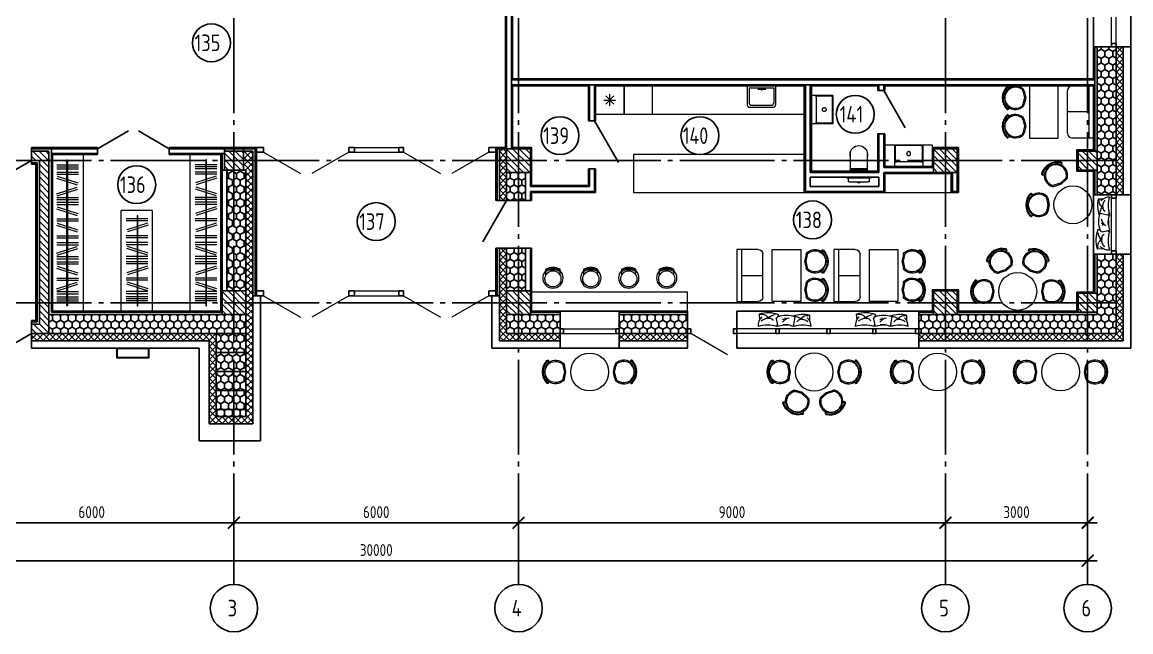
# Model space of a CAD drawing. Header units: millimetres. Extents: x -4830 to 71830, y -6940 to 28603.
# Drawn here: x 7535 to 30910, y -6940 to 5919 of the extents above; entities that cross this region are included whole.
import ezdxf

# ---------------------------------------------------------------- set-up
doc = ezdxf.new("R2010")
doc.units = ezdxf.units.MM
doc.linetypes.add('ГОСТ 2.303 5', pattern=[24, 20, -1.5, 1, -1.5])
doc.layers.add('Оборудование', color=5, linetype='Continuous', lineweight=18)
doc.layers.add('оси', color=7, linetype='Continuous')
doc.layers.add('текст', color=7, linetype='Continuous')
doc.styles.add('ГОСТ 2.304', font='CS_Gost2304.shx')
doc.dimstyles.new('СПДС', dxfattribs={"dimscale": 100, "dimtxt": 2.5, "dimasz": 2.5, "dimexe": 2, "dimexo": 0.625, "dimgap": 1, "dimtad": 1, "dimdec": 0, "dimtxsty": 'ГОСТ 2.304', "dimblk": 'OBLIQUE', "dimblk1": 'OBLIQUE', "dimblk2": 'OBLIQUE', "dimcen": 2.5, "dimdle": 2, "dimadec": 0, "dimazin": 2, "dimtfac": 0.75, "dimtdec": 4, "dimtmove": 1, "dimatfit": 3, "dimfxl": 1, "dimtfill": 1, "dimtolj": 1, "dimarcsym": 1})
pattern_1 = [(135, (-72169.68, -10084.31), (-67.35192, -67.35192), [])]
pattern_2 = [(135, (-72169.68, -10084.31), (-67.35192, -67.35192), []), (225, (-72169.68, -10084.31), (67.35192, -67.35192), [])]
pattern_3 = [(90, (-72169.684, -10084.31), (-82.48892, 142.875), [95.25, -190.5]), (210, (-72169.684, -10084.31), (-82.48892, -142.875), [95.25, -190.5]), (150, (-72169.684, -10084.31), (-164.97784, 3e-07), [-190.5, 95.25])]

# ---------------------------------------------------------------- blocks, each defined once
blk = doc.blocks.new('_ArchTick')
at = {"color": 0, "linetype": 'ByBlock', "const_width": 0.15}
blk.add_lwpolyline([(-0.5, -0.5), (0.5, 0.5)], dxfattribs=at)
blk = doc.blocks.new('*D48')
at = {"layer": 'оси', "color": 0, "lineweight": -2, "ltscale": 100, "transparency": 16777216}
for p, q in [((0, -5377.5), (0, -5240)), ((30000, -5377.5), (30000, -5240)), ((-200, -5440), (30200, -5440))]:
    blk.add_line(p, q, dxfattribs=at)
at = {"layer": 'оси', "color": 0, "lineweight": -2, "ltscale": 100, "transparency": 16777216, "xscale": 250, "yscale": 250, "zscale": 250, "rotation": 180}
blk.add_blockref('_ArchTick', (0, -5440), dxfattribs=at)
at = {"layer": 'оси', "color": 0, "lineweight": -2, "ltscale": 100, "transparency": 16777216, "xscale": 250, "yscale": 250, "zscale": 250}
blk.add_blockref('_ArchTick', (30000, -5440), dxfattribs=at)
at = {"layer": 'оси', "color": 0, "ltscale": 100, "transparency": 16777216, "insert": (15000, -5215), "char_height": 250, "attachment_point": 5, "style": 'ГОСТ 2.304', "bg_fill": 3, "box_fill_scale": 1.1, "bg_fill_color": 256, "bg_fill_true_color": 13158600, "bg_fill_transparency": 0}
blk.add_mtext('\\A1;30000', dxfattribs=at)
blk = doc.blocks.new('*D38')
at = {"layer": 'оси', "color": 0, "lineweight": -2, "ltscale": 100, "transparency": 16777216}
for p, q in [((6000, -4577.5), (6000, -4440)), ((12000, -4577.5), (12000, -4440)), ((5800, -4640), (12200, -4640))]:
    blk.add_line(p, q, dxfattribs=at)
at = {"layer": 'оси', "color": 0, "lineweight": -2, "ltscale": 100, "transparency": 16777216, "xscale": 250, "yscale": 250, "zscale": 250, "rotation": 180}
blk.add_blockref('_ArchTick', (6000, -4640), dxfattribs=at)
at = {"layer": 'оси', "color": 0, "lineweight": -2, "ltscale": 100, "transparency": 16777216, "xscale": 250, "yscale": 250, "zscale": 250}
blk.add_blockref('_ArchTick', (12000, -4640), dxfattribs=at)
at = {"layer": 'оси', "color": 0, "ltscale": 100, "transparency": 16777216, "insert": (9000, -4415), "char_height": 250, "attachment_point": 5, "style": 'ГОСТ 2.304', "bg_fill": 3, "box_fill_scale": 1.1, "bg_fill_color": 256, "bg_fill_true_color": 13158600, "bg_fill_transparency": 0}
blk.add_mtext('\\A1;6000', dxfattribs=at)
blk = doc.blocks.new('*D39')
at = {"layer": 'оси', "color": 0, "lineweight": -2, "ltscale": 100, "transparency": 16777216}
for p, q in [((12000, -4577.5), (12000, -4440)), ((18000, -4577.5), (18000, -4440)), ((11800, -4640), (18200, -4640))]:
    blk.add_line(p, q, dxfattribs=at)
at = {"layer": 'оси', "color": 0, "lineweight": -2, "ltscale": 100, "transparency": 16777216, "xscale": 250, "yscale": 250, "zscale": 250, "rotation": 180}
blk.add_blockref('_ArchTick', (12000, -4640), dxfattribs=at)
at = {"layer": 'оси', "color": 0, "lineweight": -2, "ltscale": 100, "transparency": 16777216, "xscale": 250, "yscale": 250, "zscale": 250}
blk.add_blockref('_ArchTick', (18000, -4640), dxfattribs=at)
at = {"layer": 'оси', "color": 0, "ltscale": 100, "transparency": 16777216, "insert": (15000, -4415), "char_height": 250, "attachment_point": 5, "style": 'ГОСТ 2.304', "bg_fill": 3, "box_fill_scale": 1.1, "bg_fill_color": 256, "bg_fill_true_color": 13158600, "bg_fill_transparency": 0}
blk.add_mtext('\\A1;6000', dxfattribs=at)
blk = doc.blocks.new('*D40')
at = {"layer": 'оси', "color": 0, "lineweight": -2, "ltscale": 100, "transparency": 16777216}
for p, q in [((18000, -4577.5), (18000, -4440)), ((27000, -4577.5), (27000, -4440)), ((17800, -4640), (27200, -4640))]:
    blk.add_line(p, q, dxfattribs=at)
at = {"layer": 'оси', "color": 0, "lineweight": -2, "ltscale": 100, "transparency": 16777216, "xscale": 250, "yscale": 250, "zscale": 250, "rotation": 180}
blk.add_blockref('_ArchTick', (18000, -4640), dxfattribs=at)
at = {"layer": 'оси', "color": 0, "lineweight": -2, "ltscale": 100, "transparency": 16777216, "xscale": 250, "yscale": 250, "zscale": 250}
blk.add_blockref('_ArchTick', (27000, -4640), dxfattribs=at)
at = {"layer": 'оси', "color": 0, "ltscale": 100, "transparency": 16777216, "insert": (22500, -4415), "char_height": 250, "attachment_point": 5, "style": 'ГОСТ 2.304', "bg_fill": 3, "box_fill_scale": 1.1, "bg_fill_color": 256, "bg_fill_true_color": 13158600, "bg_fill_transparency": 0}
blk.add_mtext('\\A1;9000', dxfattribs=at)
blk = doc.blocks.new('*D41')
at = {"layer": 'оси', "color": 0, "lineweight": -2, "ltscale": 100, "transparency": 16777216}
for p, q in [((27000, -4577.5), (27000, -4440)), ((30000, -4577.5), (30000, -4440)), ((26800, -4640), (30200, -4640))]:
    blk.add_line(p, q, dxfattribs=at)
at = {"layer": 'оси', "color": 0, "lineweight": -2, "ltscale": 100, "transparency": 16777216, "xscale": 250, "yscale": 250, "zscale": 250, "rotation": 180}
blk.add_blockref('_ArchTick', (27000, -4640), dxfattribs=at)
at = {"layer": 'оси', "color": 0, "lineweight": -2, "ltscale": 100, "transparency": 16777216, "xscale": 250, "yscale": 250, "zscale": 250}
blk.add_blockref('_ArchTick', (30000, -4640), dxfattribs=at)
at = {"layer": 'оси', "color": 0, "ltscale": 100, "transparency": 16777216, "insert": (28500, -4415), "char_height": 250, "attachment_point": 5, "style": 'ГОСТ 2.304', "bg_fill": 3, "box_fill_scale": 1.1, "bg_fill_color": 256, "bg_fill_true_color": 13158600, "bg_fill_transparency": 0}
blk.add_mtext('\\A1;3000', dxfattribs=at)
blk = doc.blocks.new('Инсталляция - унитаз')
at = {"layer": 'Оборудование', "ltscale": 100}
for p, q in [((-220, 145), (-250, 145)), ((-250, 145), (-250, 125)), ((-250, 125), (250, 125)), ((220, 145), (-220, 145)), ((-220, 145), (-220, 125)), ((-220, 125), (-220, 145)), ((-215, 225), (-215, 145)), ((-195, 225), (-215, 225)), ((-195, 225), (0, 225)), ((0, 225), (195, 225)), ((215, 225), (195, 225)), ((215, 145), (215, 225)), ((220, 125), (220, 145)), ((250, 145), (220, 145)), ((220, 145), (220, 125)), ((250, 125), (250, 145)), ((-183, 0), (182, 0)), ((-183, 0), (-183, -20)), ((-172, -20), (-183, -20)), ((-183, -358), (-183, -20)), ((182, -20), (-183, -20)), ((-183, -50), (-183, -20)), ((182, -50), (-183, -50)), ((-183, -50), (182, -50)), ((-183, -319), (-183, -50)), ((-172, 0), (-172, -20)), ((-172, -20), (-172, 0)), ((-172, -20), (-172, 0)), ((-172, -20), (172, -20)), ((-65, -5), (-65, 0)), ((65, -5), (-65, -5)), ((-35, -7), (-35, -5)), ((-35, -5), (-35, -7)), ((-35, -7), (-35, -5)), ((-33, -7), (-35, -7)), ((-35, -7), (-33, -7)), ((-35, -7), (-33, -7)), ((33, -7), (-33, -7)), ((35, -7), (33, -7)), ((33, -7), (35, -7)), ((33, -7), (35, -7)), ((35, -5), (35, -7)), ((35, -7), (35, -5)), ((35, -7), (35, -5)), ((65, 0), (65, -5)), ((172, 0), (172, -20)), ((172, -20), (172, 0)), ((172, 0), (172, -20)), ((172, -20), (182, -20)), ((182, 0), (182, -20)), ((182, -20), (182, -358)), ((182, -20), (182, -50)), ((182, -50), (182, -319)), ((-183, -319), (-183, -358)), ((182, -358), (182, -319))]:
    blk.add_line(p, q, dxfattribs=at)
at = {"layer": 'Оборудование', "ltscale": 100, "flags": 128}
blk.add_lwpolyline([(45, 225), (43, 226), (42, 228), (40, 230), (38, 231), (36, 233), (34, 234), (32, 235), (30, 237), (28, 238), (26, 239), (24, 240), (22, 241), (19, 242), (17, 242), (15, 243), (13, 244), (10, 244), (8, 244), (5, 245), (3, 245), (1, 245), (-2, 245), (-4, 245), (-7, 245), (-9, 244), (-11, 244), (-14, 243), (-16, 243), (-18, 242), (-21, 241), (-23, 241), (-25, 240), (-27, 239), (-29, 237), (-31, 236), (-33, 235), (-35, 234), (-37, 232), (-39, 231), (-41, 229), (-43, 227), (-44, 226)], dxfattribs=at)
at = {"layer": 'Оборудование', "ltscale": 100}
for radius, start, end in [(182, 180, 0), (183, 180, 270), (182, 270, 0)]:
    blk.add_arc((0, -358), radius, start, end, dxfattribs=at)
blk = doc.blocks.new('Sanitary_Basins_Gala_ALBUS-Over-counter-Wash-basin-60x45-cm - ALBUS Over counter Wash basin 60x45 cm_-V44-План на отм _4_200')
at = {"layer": 'Оборудование'}
for p, q in [((-302, -218), (-302, 226)), ((-290, 117), (-291, 113)), ((-291, 113), (-291, -199)), ((-288, 121), (-290, 117)), ((-285, 124), (-288, 121)), ((-282, 125), (-285, 124)), ((-277, 126), (-282, 125)), ((-273, 127), (-277, 126)), ((-263, 127), (-273, 127)), ((-263, 127), (264, 127)), ((269, 127), (259, 127)), ((274, 126), (269, 127)), ((278, 125), (274, 126)), ((282, 124), (278, 125)), ((285, 121), (282, 124)), ((286, 117), (285, 121)), ((287, 113), (286, 117)), ((287, -199), (287, 113)), ((298, -218), (298, 226)), ((-302, -219), (-302, -218)), ((-301, -220), (-302, -219)), ((-301, -221), (-301, -220)), ((-300, -222), (-301, -221)), ((-299, -223), (-300, -222)), ((-298, -224), (-299, -223)), ((-297, -224), (-298, -224)), ((-296, -224), (-297, -224)), ((-296, -224), (292, -224)), ((-291, -199), (-290, -203)), ((-290, -203), (-288, -207)), ((-288, -207), (-285, -210)), ((-285, -210), (-281, -212)), ((-281, -212), (-277, -213)), ((-277, -213), (-273, -213)), ((-268, -214), (-273, -213)), ((-268, -214), (264, -214)), ((-42, -35), (-43, -39)), ((-43, -39), (-43, -42)), ((-43, -42), (-43, -46)), ((-43, -46), (-43, -50)), ((-43, -50), (-43, -54)), ((-43, -54), (-42, -58)), ((-40, -31), (-42, -35)), ((-42, -58), (-40, -61)), ((-39, -27), (-40, -31)), ((-40, -61), (-39, -65)), ((-37, -23), (-39, -27)), ((-39, -65), (-37, -69)), ((-34, -20), (-37, -23)), ((-37, -69), (-34, -72)), ((-31, -17), (-34, -20)), ((-34, -72), (-31, -75)), ((-28, -14), (-31, -17)), ((-31, -75), (-28, -78)), ((-25, -11), (-28, -14)), ((-28, -78), (-25, -81)), ((-21, -9), (-25, -11)), ((-25, -81), (-21, -83)), ((-17, -8), (-21, -9)), ((-21, -83), (-17, -85)), ((-13, -6), (-17, -8)), ((-17, -85), (-13, -86)), ((-9, -5), (-13, -6)), ((-13, -86), (-9, -87)), ((-6, -5), (-9, -5)), ((-9, -87), (-6, -87)), ((-2, -5), (-6, -5)), ((-6, -87), (-2, -88)), ((2, -5), (-2, -5)), ((-2, -88), (2, -87)), ((6, -5), (2, -5)), ((2, -87), (6, -87)), ((10, -6), (6, -5)), ((6, -87), (10, -86)), ((13, -8), (10, -6)), ((10, -86), (13, -85)), ((17, -9), (13, -8)), ((13, -85), (17, -83)), ((21, -11), (17, -9)), ((17, -83), (21, -81)), ((24, -14), (21, -11)), ((21, -81), (24, -78)), ((27, -17), (24, -14)), ((24, -78), (27, -75)), ((30, -20), (27, -17)), ((27, -75), (30, -72)), ((33, -23), (30, -20)), ((30, -72), (33, -69)), ((35, -27), (33, -23)), ((33, -69), (35, -65)), ((37, -31), (35, -27)), ((35, -65), (37, -61)), ((38, -35), (37, -31)), ((37, -61), (38, -58)), ((39, -39), (38, -35)), ((38, -58), (39, -54)), ((39, -42), (39, -39)), ((40, -46), (39, -42)), ((39, -50), (40, -46)), ((39, -54), (39, -50)), ((264, -214), (269, -213)), ((269, -213), (273, -213)), ((273, -213), (275, -212)), ((275, -212), (278, -212)), ((278, -212), (281, -210)), ((281, -210), (284, -207)), ((284, -207), (286, -205)), ((286, -203), (287, -201)), ((286, -205), (286, -203)), ((287, -201), (287, -199)), ((292, -224), (293, -224)), ((293, -224), (294, -224)), ((294, -224), (295, -223)), ((295, -223), (296, -222)), ((296, -222), (297, -221)), ((297, -221), (298, -220)), ((298, -219), (298, -218)), ((298, -220), (298, -219))]:
    blk.add_line(p, q, dxfattribs=at)
at = {"layer": 'Оборудование', "ltscale": 100}
blk.add_line((-302, 226), (298, 226), dxfattribs=at)
blk = doc.blocks.new('мойка')
at = {"layer": 'Оборудование', "lineweight": 18}
for p, q in [((-450, 250), (-450, -250)), ((0, 300), (-399, 300)), ((-40, 260), (-360, 260)), ((-40, 260), (-40, -260)), ((0, 300), (0, -300)), ((-410, 210), (-410, -210)), ((-69, 78), (-69, -91)), ((-40, 0), (-100, 0)), ((0, -300), (-400, -300)), ((-40, -260), (-360, -260))]:
    blk.add_line(p, q, dxfattribs=at)
for centre, radius, start, end in [((-400, 250), 49.7, 88.3906, 180.554), ((-360, 210), 50, 90.0248, 180.0248), ((-360, -210), 49.8, 179.9125, 270.2958), ((-400, -250), 50, 180.0248, 270.0248)]:
    blk.add_arc(centre, radius, start, end, dxfattribs=at)
blk = doc.blocks.new('стул 2')
at = {"layer": 'Оборудование'}
for p, q in [((-144, 186), (0, 218)), ((-139, 161), (0, 192)), ((0, 218), (144, 186)), ((0, 192), (139, 161)), ((-217, -139), (-205, -139)), ((205, -139), (225, -139))]:
    blk.add_line(p, q, dxfattribs=at)
for centre, radius, start, end in [((0, 0), 248, 137.6785, 214.0081), ((0, 0), 223, 137.6785, 42.261), ((-139, 126), 60, 89.9697, 137.6785), ((-139, 126), 35, 89.9697, 137.6785), ((139, 126), 60, 42.261, 89.9697), ((139, 126), 35, 42.261, 89.9697), ((0, 0), 248, 325.9314, 42.261), ((-217, -164), 25, 89.9697, 226.7821), ((4, 72), 328, 222.4658, 317.4737), ((4, 72), 348, 226.7821, 313.1573), ((0, 51), 279, 222.6643, 317.2752), ((225, -164), 25, 313.1573, 89.9697)]:
    blk.add_arc(centre, radius, start, end, dxfattribs=at)
blk = doc.blocks.new('стол 7')
at = {"layer": 'Оборудование'}
for p, q in [((-450, 550), (0, 550)), ((-100, 550), (-100, -550)), ((0, 550), (0, -550)), ((-550, -450), (-550, 450)), ((-100, 0), (-550, 0)), ((0, -550), (-450, -550))]:
    blk.add_line(p, q, dxfattribs=at)
at = {"layer": 'Оборудование', "ltscale": 100}
blk.add_lwpolyline([(-750, -550), (-750, 550), (-1350, 550), (-1350, -550)], close=True, dxfattribs=at)
at = {"layer": 'Оборудование'}
for centre, start, end in [((-450, 450), 90, 180), ((-450, -450), 180, 270)]:
    blk.add_arc(centre, 100, start, end, dxfattribs=at)
at = {"layer": 'Оборудование', "rotation": 270}
for p in [(-1650, 300), (-1650, -300)]:
    blk.add_blockref('стул 2', p, dxfattribs=at)
blk = doc.blocks.new('стол 8')
at = {"layer": 'Оборудование', "ltscale": 100}
blk.add_circle((0, 0), 400, dxfattribs=at)
at = {"layer": 'Оборудование'}
for p, rotation in [((-359, 622), 209.9999999999999), ((-718, 0), 270)]:
    blk.add_blockref('стул 2', p, dxfattribs=dict(at, rotation=rotation))
at = {"layer": 'Оборудование', "xscale": -1}
for p, rotation in [((359, 622), 150), ((718, 0), 90)]:
    blk.add_blockref('стул 2', p, dxfattribs=dict(at, rotation=rotation))
blk = doc.blocks.new('стол 9')
at = {"layer": 'Оборудование', "ltscale": 100}
blk.add_circle((0, 0), 400, dxfattribs=at)
at = {"layer": 'Оборудование'}
for p, rotation in [((-359, 622), 209.9999999999999), ((-718, 0), 270)]:
    blk.add_blockref('стул 2', p, dxfattribs=dict(at, rotation=rotation))
blk = doc.blocks.new('барный стул 1')
at = {"layer": 'Оборудование', "ltscale": 60}
for p, q in [((59.999999, 150), (183.593644, 150)), ((59.999999, -150), (183.593644, -150))]:
    blk.add_line(p, q, dxfattribs=at)
blk.add_circle((-20.000001, 0), 170, dxfattribs=at)
for centre, radius, start, end in [((0, 0), 215, 45.5846910006, 314.4153089994), ((-155.531875, 0), 326.155917, 332.6191679998, 27.3808320002), ((-129.255814, 0), 326.155917, 332.6191679998, 27.3808320002), ((-106.022796, 0), 326.155917, 332.6191679998, 27.3808320002)]:
    blk.add_arc(centre, radius, start, end, dxfattribs=at)
blk = doc.blocks.new('стол 10')
at = {"layer": 'Оборудование', "ltscale": 100}
blk.add_circle((0, 0), 400, dxfattribs=at)
at = {"layer": 'Оборудование', "xscale": -1, "rotation": 270}
blk.add_blockref('стул 2', (-718, 0), dxfattribs=at)
at = {"layer": 'Оборудование', "rotation": 90.00000000000001}
blk.add_blockref('стул 2', (718, 0), dxfattribs=at)
blk = doc.blocks.new('подушки')
at = {"layer": 'Оборудование'}
for p, q in [((-1095, 261), (-1086, 139)), ((-35, 239), (-35, 128)), ((-736, 164), (-698, 0)), ((-343, 206), (-379, 0))]:
    blk.add_line(p, q, dxfattribs=at)
for centre, radius, start, end in [((-905, -367), 656, 70.0632, 106.7813), ((-1033, 83), 169, 40.177, 103.5489), ((-740, 6), 238, 93.3967, 128.3722), ((-839, 289), 162, 309.4031, 345.7779), ((-515, -296), 531, 70.9979, 110.5941), ((-171, -342), 597, 76.763, 110.4253), ((-838, 12), 279, 136.3188, 182.4431), ((-919, -626), 656, 72.4516, 107.5484), ((-902, -46), 217, 77.1965, 134.105), ((-925, 172), 9.04, 147.8997, 187.8079), ((-925, 172), 9.04, 187.8079, 199.9993), ((-911, 163), 24.9, 124.1548, 147.8997), ((-901, 148), 43.2, 109.4007, 124.1548), ((-892, 123), 69.8, 97.8079, 109.4007), ((-892, 123), 69.8, 86.2151, 97.8079), ((-890, 150), 43.2, 71.461, 86.2151), ((-885, 167), 24.9, 47.7161, 71.461), ((-887, 187), 24.9, 312.2522, 327.8997), ((-874, 179), 9.04, 7.8079, 47.7161), ((-874, 179), 9.04, 327.8997, 7.8079), ((-866, 86), 81.1, 22.7124, 81.2414), ((-429, -4), 292, 166.531, 179.241), ((-534, -530), 555, 84.7379, 107.1591), ((-434, -22), 200, 97.1194, 146.485), ((-585, 72), 77.4, 62.7568, 100.5734), ((-537, -304), 342, 62.5003, 99.2914), ((-507, 162), 47.7, 158.0545, 206.3497), ((-488, -14), 129, 6.1687, 24.7009), ((-180, -529), 559, 71.2624, 108.7376), ((-342, -12), 217, 55.1721, 90.1476), ((-232, 67), 73.7, 102.3028, 160.8319), ((-192, -50), 197, 49.4393, 106.3478), ((-230, 152), 8.22, 135.8282, 175.7364), ((-230, 152), 8.22, 175.7364, 215.6446), ((-218, 161), 22.6, 215.6446, 231.292), ((-220, 142), 22.6, 112.0833, 135.8282), ((-214, 127), 39.2, 97.3292, 112.0833), ((-210, 103), 63.4, 85.7364, 97.3292), ((-210, 103), 63.4, 74.1436, 85.7364), ((-81, 74), 154, 79.9954, 143.3673), ((-204, 126), 39.2, 59.3895, 74.1436), ((-195, 141), 22.6, 35.6446, 59.3895), ((-184, 149), 8.22, 355.7364, 35.6446), ((-184, 149), 8.22, 343.545, 355.7364), ((-254, -1), 254, 0.2618, 47.2254)]:
    blk.add_arc(centre, radius, start, end, dxfattribs=at)
blk = doc.blocks.new('Ш01 650х2120')
at = {"layer": 'Оборудование'}
for p, q in [((-2121, 650), (-2121, 0)), ((-2121, 650), (0, 650)), ((-1949, 561), (-1949, 104)), ((-1904, 561), (-1904, 104)), ((-1851, 550), (-1712, 115)), ((-1809, 564), (-1670, 128)), ((-1590, 561), (-1590, 104)), ((-1546, 561), (-1546, 104)), ((-1444, 561), (-1444, 104)), ((-1400, 561), (-1400, 104)), ((-1223, 564), (-1362, 128)), ((-1181, 550), (-1320, 115)), ((-1148, 561), (-1148, 104)), ((-1103, 561), (-1103, 104)), ((-1042, 561), (-1042, 104)), ((-998, 561), (-998, 104)), ((-944, 550), (-805, 115)), ((-902, 564), (-763, 128)), ((-697, 561), (-697, 104)), ((-653, 561), (-653, 104)), ((-471, 564), (-610, 128)), ((-429, 550), (-567, 115)), ((-411, 561), (-411, 104)), ((-367, 561), (-367, 104)), ((-302, 561), (-302, 104)), ((-258, 561), (-258, 104)), ((-217, 561), (-217, 104)), ((0, 650), (0, 0)), ((-111, 347), (-2010, 347)), ((-2010, 347), (-2010, 334)), ((-2010, 334), (-111, 334)), ((-1103, 347), (-1103, 334)), ((-998, 334), (-998, 347)), ((-111, 334), (-111, 347)), ((0, 0), (-2121, 0))]:
    blk.add_line(p, q, dxfattribs=at)
blk = doc.blocks.new('шкаф гардеробный 2')
at = {"layer": 'Оборудование'}
for p, q in [((0, 0), (-650, 0)), ((-650, -3300), (-650, 0)), ((0, 0), (0, -3300)), ((-89, -217), (-546, -217)), ((-303, -111), (-316, -111)), ((-316, -111), (-316, -3189)), ((-303, -3189), (-303, -111)), ((-89, -258), (-546, -258)), ((-89, -302), (-546, -302)), ((-89, -367), (-546, -367)), ((-89, -411), (-546, -411)), ((-100, -453), (-535, -592)), ((-86, -495), (-522, -634)), ((-86, -825), (-522, -686)), ((-89, -901), (-546, -901)), ((-100, -867), (-535, -729)), ((-89, -945), (-546, -945)), ((-89, -1006), (-546, -1006)), ((-89, -1051), (-546, -1051)), ((-100, -1104), (-535, -1243)), ((-86, -1146), (-522, -1285)), ((-89, -1351), (-546, -1351)), ((-89, -1396), (-546, -1396)), ((-100, -1449), (-535, -1588)), ((-86, -1491), (-522, -1630)), ((-89, -1710), (-546, -1710)), ((-89, -1754), (-546, -1754)), ((-89, -1856), (-546, -1856)), ((-89, -1900), (-546, -1900)), ((-100, -2119), (-535, -1980)), ((-86, -2077), (-522, -1938)), ((-89, -2152), (-546, -2152)), ((-89, -2197), (-546, -2197)), ((-89, -2258), (-546, -2258)), ((-89, -2302), (-546, -2302)), ((-303, -2197), (-316, -2197)), ((-316, -2302), (-303, -2302)), ((-100, -2356), (-535, -2495)), ((-86, -2398), (-522, -2537)), ((-89, -2603), (-546, -2603)), ((-89, -2647), (-546, -2647)), ((-100, -2871), (-535, -2733)), ((-86, -2829), (-522, -2690)), ((-89, -2889), (-546, -2889)), ((-89, -2933), (-546, -2933)), ((-89, -2998), (-546, -2998)), ((-89, -3042), (-546, -3042)), ((-89, -3083), (-546, -3083)), ((-316, -3189), (-303, -3189)), ((0, -3300), (-650, -3300))]:
    blk.add_line(p, q, dxfattribs=at)
blk = doc.blocks.new('Х06 600х600')
at = {"layer": 'Оборудование'}
for p, q in [((-600, 0), (-600, 600)), ((0, 600), (-600, 600)), ((0, 0), (0, 600)), ((-423, 300), (-177, 300)), ((-213, 213), (-387, 387)), ((-213, 387), (-387, 213)), ((-300, 177), (-300, 423)), ((-600, 0), (0, 0))]:
    blk.add_line(p, q, dxfattribs=at)

msp = doc.modelspace()

# ---------------------------------------------------------------- hatches: boundary and pattern name
at = {"ltscale": 100}
h = msp.add_hatch(dxfattribs=at)
h.set_pattern_fill('HONEY', color=256, scale=30, angle=90)
h.set_pattern_definition(pattern_3)
h.paths.add_polyline_path([(30600, 5400), (30500, 5400), (30200, 5400), (30200, 2275), (30600, 2275)])
h = msp.add_hatch(dxfattribs=at)
h.set_pattern_fill('ANSI37', color=256, scale=30, angle=90)
h.set_pattern_definition(pattern_2)
h.paths.add_polyline_path([(30750, 5400), (30600, 5400), (30600, 2275), (30750, 2275)])
h = msp.add_hatch(dxfattribs=at)
h.set_pattern_fill('ANSI31', color=256, scale=30, angle=90)
h.set_pattern_definition(pattern_1)
h.paths.add_polyline_path([(8100, 3200), (7735, 3200), (7735, 3000), (7900, 3000), (7900, -450), (7735, -450), (7735, -650), (8100, -650)])
h = msp.add_hatch(dxfattribs=at)
h.set_pattern_fill('ANSI37', color=256, scale=30, angle=90)
h.set_pattern_definition(pattern_2)
h.paths.add_polyline_path([(11625, -650), (8100, -650), (7735, -650), (7735, -800), (11475, -800), (11475, -2550), (12400, -2550), (12400, -800), (12400, 3200), (12200, 3200), (12200, 2800), (12250, 2800), (12250, 250), (12250, -250), (12250, -2400), (11625, -2400)])
h = msp.add_hatch(dxfattribs=at)
h.set_pattern_fill('ANSI31', color=256, scale=30, angle=90)
h.set_pattern_definition([(135, (-90169.68, -7084.31), (-67.35192, -67.35192), [])])
h.paths.add_polyline_path([(12200, 3200), (11800, 3200), (11800, 2800), (12200, 2800)])
h = msp.add_hatch(dxfattribs=at)
h.set_pattern_fill('ANSI37', color=256, scale=30, angle=90)
h.set_pattern_definition(pattern_2)
h.paths.add_polyline_path([(17750, 1150), (17600, 1150), (17600, -800), (18875, -800), (18875, -650), (17750, -650), (17750, -250)])
h.paths.add_polyline_path([(17600, 2160), (17750, 2160), (17750, 3250), (17600, 3250)])
h = msp.add_hatch(dxfattribs=at)
h.set_pattern_fill('ANSI31', color=256, scale=30, angle=90)
h.set_pattern_definition([(135, (-81169.68, -7084.31), (-67.35192, -67.35192), [])])
h.paths.add_polyline_path([(18250, 3250), (17750, 3250), (17750, 2750), (18250, 2750)])
h = msp.add_hatch(dxfattribs=at)
h.set_pattern_fill('ANSI31', color=256, scale=30, angle=90)
h.set_pattern_definition([(135, (-72169.68, -7084.31), (-67.35192, -67.35192), [])])
h.paths.add_polyline_path([(27250, 3250), (26750, 3250), (26750, 2750), (27250, 2750)])
h = msp.add_hatch(dxfattribs=at)
h.set_pattern_fill('ANSI31', color=256, scale=30, angle=90)
h.set_pattern_definition([(135, (-72169.68, -7084.31), (-67.35192, -67.35192), [])])
h.paths.add_polyline_path([(30200, 3200), (29800, 3200), (29800, 2800), (30200, 2800)])
h = msp.add_hatch(dxfattribs=at)
h.set_pattern_fill('HONEY', color=256, scale=30, angle=90)
h.set_pattern_definition(pattern_3)
h.paths.add_polyline_path([(12250, 2800), (12200, 2800), (11850, 2800), (11850, 250), (12250, 250)])
h = msp.add_hatch(dxfattribs=at)
h.set_pattern_fill('HONEY', color=256, scale=30, angle=90)
h.set_pattern_definition(pattern_3)
h.paths.add_polyline_path([(18150, 2750), (17750, 2750), (17750, 2160), (18150, 2160)])
h = msp.add_hatch(dxfattribs=at)
h.set_pattern_fill('HONEY', color=256, scale=30, angle=90)
h.set_pattern_definition(pattern_3)
h.paths.add_polyline_path([(18150, 1150), (17750, 1150), (17750, 250), (18150, 250)])
h = msp.add_hatch(dxfattribs=at)
h.set_pattern_fill('HONEY', color=256, scale=30, angle=90)
h.set_pattern_definition(pattern_3)
h.paths.add_polyline_path([(30600, 1025), (30500, 1025), (30200, 1025), (30200, -250), (26440, -250), (26440, -650), (30600, -650)])
h = msp.add_hatch(dxfattribs=at)
h.set_pattern_fill('ANSI37', color=256, scale=30, angle=90)
h.set_pattern_definition(pattern_2)
h.paths.add_polyline_path([(30750, 1025), (30600, 1025), (30600, -650), (26440, -650), (26440, -800), (30750, -800)])
h = msp.add_hatch(dxfattribs=at)
h.set_pattern_fill('ANSI31', color=256, scale=30, angle=90)
h.set_pattern_definition([(135, (-87169.68, -10084.31), (-67.35192, -67.35192), [])])
h.paths.add_polyline_path([(12250, 250), (11750, 250), (11750, -250), (12250, -250)])
h = msp.add_hatch(dxfattribs=at)
h.set_pattern_fill('ANSI31', color=256, scale=30, angle=90)
h.set_pattern_definition([(135, (-81169.68, -10084.31), (-67.35192, -67.35192), [])])
h.paths.add_polyline_path([(18250, 250), (17750, 250), (17750, -250), (18250, -250)])
h = msp.add_hatch(dxfattribs=at)
h.set_pattern_fill('ANSI31', color=256, scale=30, angle=90)
h.set_pattern_definition(pattern_1)
h.paths.add_polyline_path([(27250, 250), (26750, 250), (26750, -250), (27250, -250)])
h = msp.add_hatch(dxfattribs=at)
h.set_pattern_fill('ANSI31', color=256, scale=30, angle=90)
h.set_pattern_definition(pattern_1)
h.paths.add_polyline_path([(30200, 200), (29800, 200), (29800, -200), (30200, -200)])
h = msp.add_hatch(dxfattribs=at)
h.set_pattern_fill('HONEY', color=256, scale=30, angle=90)
h.set_pattern_definition(pattern_3)
h.paths.add_polyline_path([(12250, -250), (8100, -250), (8100, -650), (11625, -650), (12250, -650)])
h.paths.add_polyline_path([(12250, -650), (11625, -650), (11625, -2400), (12250, -2400)])
h = msp.add_hatch(dxfattribs=at)
h.set_pattern_fill('HONEY', color=256, scale=30, angle=90)
h.set_pattern_definition(pattern_3)
h.paths.add_polyline_path([(18875, -250), (17750, -250), (17750, -650), (18875, -650), (18875, -550)])
h = msp.add_hatch(dxfattribs=at)
h.set_pattern_fill('HONEY', color=256, scale=30, angle=90)
h.set_pattern_definition(pattern_3)
h.paths.add_polyline_path([(21560, -250), (20125, -250), (20125, -650), (21560, -650), (21560, -550)])
h = msp.add_hatch(dxfattribs=at)
h.set_pattern_fill('ANSI37', color=256, scale=30, angle=90)
h.set_pattern_definition(pattern_2)
h.paths.add_polyline_path([(21560, -650), (20125, -650), (20125, -800), (21560, -800)])

# ---------------------------------------------------------------- linework, layer by layer
for p, q in [((30910, -960), (30910, 11025)), ((17725, 10350), (17725, 3275)), ((17750, 9750), (17750, 3250)), ((17850, 9750), (17850, 3250)), ((17875, 9725), (17875, 4725)), ((30125, 6025), (30125, 5400)), ((30125, 5400), (30125, 4725)), ((30600, 5400), (30125, 5400)), ((30150, 5400), (30150, 3200)), ((30200, 5400), (30200, 2275)), ((30600, 5400), (30600, 2275)), ((30600, 5400), (30910, 5400)), ((30750, 2275), (30750, 5400)), ((17850, 4700), (30150, 4700)), ((17875, 4725), (30125, 4725)), ((17850, 4600), (30150, 4600)), ((17875, 4575), (17875, 3275)), ((17875, 4575), (19475, 4575)), ((19475, 3835), (19475, 4575)), ((19500, 3835), (19500, 4600)), ((19600, 3835), (19600, 4600)), ((19625, 4575), (24025, 4575)), ((19625, 3835), (19625, 4575)), ((24025, 2325), (24025, 4575)), ((24050, 2350), (24050, 4600)), ((24150, 2750), (24150, 4600)), ((24175, 4575), (25575, 4575)), ((24175, 2775), (24175, 4575)), ((25575, 4475), (25575, 4575)), ((25725, 4475), (25575, 4475)), ((25600, 4475), (25600, 4600)), ((25700, 4475), (25700, 4600)), ((25700, 4475), (26155, 3686.9)), ((25725, 4575), (30125, 4575)), ((25725, 4475), (25725, 4575)), ((30125, 4575), (30125, 3225)), ((19475, 3835), (19625, 3835)), ((19600, 3835), (20105, 2960.3)), ((9125, 3250), (9774.5, 3625)), ((10635, 3250), (9985.5, 3625)), ((25575, 2775), (25575, 3565)), ((25725, 3565), (25575, 3565)), ((25600, 2750), (25600, 3565)), ((25700, 2850), (25700, 3565)), ((25725, 2875), (25725, 3565)), ((9125, 3275), (7735, 3275)), ((7735, 2925), (7735, 3275)), ((9125, 3125), (9125, 3275)), ((10635, 3275), (12475, 3275)), ((10635, 3125), (10635, 3275)), ((12475, 3275), (12475, 150)), ((17525, 2160), (17525, 3275)), ((17525, 3275), (17725, 3275)), ((9125, 3250), (7735, 3250)), ((8100, 3200), (7735, 3200)), ((8100, 3200), (8100, -650)), ((8150, 3250), (8150, -200)), ((8150, 3150), (9125, 3150)), ((8175, 3125), (8175, -175)), ((8175, 3125), (9125, 3125)), ((10635, 3250), (12450, 3250)), ((10635, 3150), (11800, 3150)), ((10635, 3125), (11725, 3125)), ((11725, 3125), (11725, -175)), ((11750, 3150), (11750, 250)), ((11800, 3150), (11800, 3250)), ((12200, 3200), (12200, 3250)), ((12200, 3200), (12400, 3200)), ((12400, 3200), (12400, -800)), ((12450, 3250), (12450, 150)), ((17550, 2160), (17550, 3250)), ((17550, 3250), (17750, 3250)), ((17600, 2160), (17600, 3250)), ((17600, 3250), (17750, 3250)), ((7735, 3000), (7085.5, 2625)), ((7735, 3000), (7900, 3000)), ((7735, 2950), (7850, 2950)), ((7735, 2925), (7825, 2925)), ((7825, 2925), (7825, -375)), ((7850, 2950), (7850, -400)), ((7900, 3000), (7900, -450)), ((19475, 2475), (19475, 2825)), ((19475, 2825), (19625, 2825)), ((19500, 2450), (19500, 2825)), ((19600, 2350), (19600, 2825)), ((19625, 2325), (19625, 2825)), ((26750, 2850), (25700, 2850)), ((26725, 2875), (25725, 2875)), ((11850, 2800), (11750, 2800)), ((11850, 2800), (11850, 250)), ((12250, 2800), (12200, 2800)), ((12250, 2800), (12250, 250)), ((17750, 2160), (17750, 2750)), ((18150, 2160), (18150, 2750)), ((18250, 2750), (18250, 2450)), ((25600, 2750), (24150, 2750)), ((24150, 2450), (24150, 2650)), ((25600, 2650), (24150, 2650)), ((25575, 2775), (24175, 2775)), ((25600, 2450), (25600, 2650)), ((25700, 2350), (25700, 2750)), ((27150, 2750), (25700, 2750)), ((25725, 2325), (25725, 2725)), ((27125, 2725), (25725, 2725)), ((27125, 2725), (27125, 2325)), ((27150, 2750), (27150, 2350)), ((27250, 2750), (27250, 2350)), ((27275, 2725), (27275, 2325)), ((30125, 2775), (30125, 2275)), ((30150, 2800), (30150, 2275)), ((19500, 2450), (18250, 2450)), ((19600, 2350), (18250, 2350)), ((18250, 2350), (18250, 2160)), ((19475, 2475), (18275, 2475)), ((25700, 2350), (24050, 2350)), ((25600, 2450), (24150, 2450)), ((27150, 2350), (27250, 2350)), ((17750, 2160), (17245, 1285.3)), ((17750, 2160), (17525, 2160)), ((18275, 2160), (17750, 2160)), ((19625, 2325), (18275, 2325)), ((18275, 2325), (18275, 2160)), ((25725, 2325), (24025, 2325)), ((27125, 2325), (27275, 2325)), ((30600, 2275), (30125, 2275)), ((30125, 2275), (30125, 1025)), ((30600, 2275), (30910, 2275)), ((17750, 1150), (17525, 1150)), ((17525, 1150), (17525, 150)), ((17550, 1150), (17550, 150)), ((17600, -800), (17600, 1150)), ((17750, 1150), (17750, 250)), ((18275, 1150), (17750, 1150)), ((18150, 1150), (18150, 250)), ((18250, 1150), (18250, 250)), ((18275, 1150), (18275, -175)), ((30125, 1025), (30125, 225)), ((30600, 1025), (30125, 1025)), ((30150, 1025), (30150, 200)), ((30200, 1025), (30200, -250)), ((30600, 1025), (30600, -650)), ((30600, 1025), (30910, 1025)), ((30750, -800), (30750, 1025)), ((12475, 150), (12400, 150)), ((12560, 150), (12560, -2910)), ((17440, 150), (17440, -960)), ((17525, 150), (17600, 150)), ((8150, -200), (11750, -200)), ((8175, -175), (11725, -175)), ((18250, -200), (18875, -200)), ((18275, -175), (18875, -175)), ((18875, -175), (18875, -650)), ((18875, -175), (20125, -175)), ((20125, -175), (21560, -175)), ((20125, -175), (20125, -650)), ((20125, -200), (21560, -200)), ((21560, -175), (21560, -650)), ((26440, -175), (22600, -175)), ((22600, -175), (22600, -960)), ((26440, -175), (26440, -650)), ((26440, -175), (26725, -175)), ((26440, -200), (26750, -200)), ((29800, -200), (27250, -200)), ((29775, -175), (27275, -175)), ((7825, -375), (7735, -375)), ((7735, -375), (7735, -650)), ((7850, -400), (7735, -400)), ((7900, -450), (7735, -450)), ((8100, -250), (12250, -250)), ((12250, -250), (12250, -2400)), ((17750, -250), (18875, -250)), ((17750, -250), (17750, -650)), ((20125, -250), (21560, -250)), ((30200, -250), (26440, -250)), ((7735, -650), (7085.5, -1025)), ((8100, -650), (7735, -650)), ((7735, -650), (7735, -960)), ((11625, -650), (8100, -650)), ((11625, -650), (11625, -2400)), ((11625, -650), (12250, -650)), ((18875, -650), (17750, -650)), ((17750, -650), (18875, -650)), ((18875, -650), (18875, -960)), ((21560, -650), (20125, -650)), ((20125, -650), (21560, -650)), ((20125, -650), (20125, -960)), ((21560, -650), (21560, -960)), ((30600, -650), (26440, -650)), ((26440, -650), (26440, -960)), ((11475, -800), (7735, -800)), ((11475, -800), (11475, -2550)), ((12400, -800), (12400, -2550)), ((18875, -800), (17600, -800)), ((17625, -800), (18875, -800)), ((20125, -800), (21560, -800)), ((21560, -800), (20125, -800)), ((30750, -800), (26440, -800)), ((11265, -960), (7735, -960)), ((11265, -960), (11265, -2910)), ((11625, -1050), (12250, -1050)), ((17440, -960), (21560, -960)), ((22600, -960), (30560, -960)), ((26440, -960), (30910, -960)), ((11625, -1450), (12250, -1450)), ((11625, -1850), (12250, -1850)), ((11625, -2250), (12250, -2250)), ((11475, -2550), (12400, -2550)), ((11625, -2400), (12250, -2400)), ((11265, -2910), (12560, -2910))]:
    msp.add_line(p, q, dxfattribs=at)
at = {"color": 4, "lineweight": 15, "ltscale": 100}
for p, q in [((30500, 5400), (30500, 6025)), ((30600, 5400), (30600, 6025)), ((14425, 3275), (15575, 3275)), ((12625, 3175), (13404.4, 2725)), ((14425, 3175), (13645.6, 2725)), ((14425, 3175), (15575, 3175)), ((15575, 3175), (16354.4, 2725)), ((17375, 3175), (16595.6, 2725)), ((30500, 1025), (30500, 2275)), ((30600, 1025), (30600, 2275)), ((14425, 250), (15575, 250)), ((12625, 150), (13404.4, -300)), ((14425, 150), (13645.6, -300)), ((14425, 150), (15575, 150)), ((15575, 150), (16354.4, -300)), ((17375, 150), (16595.6, -300)), ((18875, -550), (20125, -550)), ((18875, -650), (20125, -650)), ((22409.4, -1100), (21630, -650)), ((26440, -550), (22530, -550)), ((26440, -650), (22530, -650))]:
    msp.add_line(p, q, dxfattribs=at)
at = {"color": 4, "ltscale": 100}
for points in [[(30600, 5400), (30600, 5470), (30500, 5470), (30500, 5400)], [(12625, 3175), (12475, 3175), (12475, 3275), (12625, 3275)], [(14540, 3175), (14425, 3175), (14425, 3275), (14540, 3275)], [(15475, 3175), (15575, 3175), (15575, 3275), (15475, 3275)], [(17375, 3175), (17525, 3175), (17525, 3275), (17375, 3275)], [(30600, 2205), (30600, 2275), (30500, 2275), (30500, 2205)], [(30600, 1025), (30600, 1095), (30500, 1095), (30500, 1025)], [(12625, 150), (12475, 150), (12475, 250), (12625, 250)], [(14540, 150), (14425, 150), (14425, 250), (14540, 250)], [(15475, 150), (15575, 150), (15575, 250), (15475, 250)], [(17375, 150), (17525, 150), (17525, 250), (17375, 250)], [(18875, -650), (18945, -650), (18945, -550), (18875, -550)], [(20055, -650), (20125, -650), (20125, -550), (20055, -550)], [(21630, -650), (21560, -650), (21560, -550), (21630, -550)], [(22600, -650), (22530, -650), (22530, -550), (22600, -550)], [(23497.6, -650), (23427.6, -650), (23427.6, -550), (23497.6, -550)], [(24570, -650), (24500, -650), (24500, -550), (24570, -550)], [(25537.1, -650), (25467.1, -650), (25467.1, -550), (25537.1, -550)], [(26440, -650), (26370, -650), (26370, -550), (26440, -550)]]:
    msp.add_lwpolyline(points, close=True, dxfattribs=at)
at = {"ltscale": 100}
for points in [[(18275, 2475), (18275, 2475), (18275, 3275), (17875, 3275)], [(27275, 2725), (27275, 2725), (27275, 3275), (26725, 3275), (26725, 2875)], [(30125, 3225), (29775, 3225), (29775, 2775), (30125, 2775)], [(27275, -175), (27275, 275), (26725, 275), (26725, -175)], [(30125, 225), (29775, 225), (29775, -175)]]:
    msp.add_lwpolyline(points, dxfattribs=at)
for points in [[(11800, 2800), (12200, 2800), (12200, 3200), (11800, 3200)], [(17750, 2750), (18250, 2750), (18250, 3250), (17750, 3250)], [(26750, 2750), (27250, 2750), (27250, 3250), (26750, 3250)], [(29800, 2800), (30200, 2800), (30200, 3200), (29800, 3200)], [(11750, -250), (12250, -250), (12250, 250), (11750, 250)], [(17750, -250), (18250, -250), (18250, 250), (17750, 250)], [(26750, -250), (27250, -250), (27250, 250), (26750, 250)], [(29800, -200), (30200, -200), (30200, 200), (29800, 200)]]:
    msp.add_lwpolyline(points, close=True, dxfattribs=at)
at = {"lineweight": 30, "ltscale": 100}
msp.add_lwpolyline([(9540, -960), (10200, -960), (10200, -1160), (9540, -1160)], close=True, dxfattribs=at)
at = {"layer": 'Оборудование', "ltscale": 100}
for p, q in [((19625, 3975), (24025, 3975)), ((26725, 3325), (25725, 3325)), ((26725, 3275), (26725, 3325)), ((25725, 2325), (27125, 2325))]:
    msp.add_line(p, q, dxfattribs=at)
at = {"layer": 'Оборудование'}
msp.add_lwpolyline([(20225, 3975), (20825, 3975), (20825, 4575), (20225, 4575)], close=True, dxfattribs=at)
at = {"layer": 'Оборудование', "ltscale": 100}
for points in [[(20425, 2325), (24025, 2325), (24025, 3125), (20425, 3125)], [(18275, -175), (21560, -175), (21560, 225), (18275, 225)]]:
    msp.add_lwpolyline(points, close=True, dxfattribs=at)
at = {"layer": 'оси', "linetype": 'ГОСТ 2.303 5', "lineweight": 25, "ltscale": 100}
for points in [[(30600, 3000), (-3330, 3000)], [(30600, 0), (-3330, 0)]]:
    msp.add_lwpolyline(points, dxfattribs=at)
at = {"layer": 'оси', "linetype": 'Continuous', "lineweight": 25, "ltscale": 100}
for centre in [(12000, -6440), (18000, -6440), (27000, -6440), (30000, -6440)]:
    msp.add_circle(centre, 500, dxfattribs=at)
at = {"layer": 'текст', "linetype": 'Continuous', "lineweight": 25, "ltscale": 100}
for centre in [(11525, 5482.5), (25100, 3975), (18875, 3525), (21825, 3525), (9950, 2490.8), (15000, 1712.5), (24200, 1748.2)]:
    msp.add_circle(centre, 400, dxfattribs=at)

# ---------------------------------------------------------------- block references
at = {"layer": 'Оборудование', "color": 0}
msp.add_blockref('Х06 600х600', (20225, 3975), dxfattribs=at)
at = {"layer": 'Оборудование', "ltscale": 100, "rotation": 90.00000000000001}
msp.add_blockref('мойка', (23121.7, 4575), dxfattribs=at)
at = {"layer": 'Оборудование'}
for name, p in [('стол 7', (30125, 4025)), ('шкаф гардеробный 2', (11725, 3125)), ('стол 9', (29689, 2066.8)), ('стол 8', (28525, 240.3)), ('подушки', (24167.3, -500.3)), ('подушки', (26217.3, -500.3)), ('стол 10', (19500, -1460)), ('стол 10', (26837.5, -1460)), ('стол 10', (29430.9, -1460))]:
    msp.add_blockref(name, p, dxfattribs=at)
at = {"layer": 'Оборудование', "xscale": -1}
for name, p, rotation in [('Sanitary_Basins_Gala_ALBUS-Over-counter-Wash-basin-60x45-cm - ALBUS Over counter Wash basin 60x45 cm_-V44-План на отм _4_200', (24400.9, 4073.1), 90), ('Инсталляция - унитаз', (25175, 2775), 180), ('стол 8', (24235, -1460), 180)]:
    msp.add_blockref(name, p, dxfattribs=dict(at, rotation=rotation))
at = {"layer": 'Оборудование'}
for name, p, rotation in [('Sanitary_Basins_Gala_ALBUS-Over-counter-Wash-basin-60x45-cm - ALBUS Over counter Wash basin 60x45 cm_-V44-План на отм _4_200', (26225, 3100.9), 180), ('подушки', (30462.5, 2230.2), 90), ('Ш01 650х2120', (9625, -175), 270), ('барный стул 1', (18725, 525), 90), ('барный стул 1', (19525, 525), 90), ('барный стул 1', (20325, 525), 90), ('барный стул 1', (21125, 525), 90)]:
    msp.add_blockref(name, p, dxfattribs=dict(at, rotation=rotation))
at = {"layer": 'Оборудование', "xscale": -1}
for name, p in [('шкаф гардеробный 2', (8175, 3125)), ('стол 7', (22600, 575)), ('стол 7', (24650, 575))]:
    msp.add_blockref(name, p, dxfattribs=at)

# ---------------------------------------------------------------- texts
at = {"layer": 'оси', "linetype": 'Continuous', "lineweight": 25, "ltscale": 100, "char_height": 350, "width": 650, "attachment_point": 1, "style": 'ГОСТ 2.304'}
for s, insert in [('\\f|b0|i0|c1|p0;\\W1.0000000000;\\T1.0000000000;\\o\\l3', (11868.8, -6265)), ('\\f|b0|i0|c1|p0;\\W1.0000000000;\\T1.0000000000;\\o\\l4', (17855.6, -6265)), ('\\f|b0|i0|c1|p0;\\W1.0000000000;\\T1.0000000000;\\o\\l5', (26868.8, -6265)), ('\\f|b0|i0|c1|p0;\\W1.0000000000;\\T1.0000000000;\\o\\l6', (29868.8, -6265))]:
    msp.add_mtext(s, dxfattribs=dict(at, insert=insert))
at = {"layer": 'текст', "linetype": 'Continuous', "lineweight": 25, "ltscale": 100, "char_height": 350, "attachment_point": 1, "style": 'ГОСТ 2.304'}
for s, insert, width in [('\\f|b0|i0|c1|p0;\\W1.0000000000;\\T1.0000000000;\\o\\l135', (11170.6, 5657.5), 1250), ('\\f|b0|i0|c1|p0;\\W1.0000000000;\\T1.0000000000;\\o\\l141', (24771.9, 4150), 1183.333), ('\\f|b0|i0|c1|p0;\\W1.0000000000;\\T1.0000000000;\\o\\l139', (18520.6, 3700), 1250), ('\\f|b0|i0|c1|p0;\\W0.9787420728;\\T1.0000000000;\\o\\l140', (21465.3, 3700), 1223.428), ('\\f|b0|i0|c1|p0;\\W1.0000000000;\\T1.0000000000;\\o\\l136', (9595.6, 2665.8), 1250), ('\\f|b0|i0|c1|p0;\\W1.0000000000;\\T1.0000000000;\\o\\l137', (14641.2, 1887.5), 1250), ('\\f|b0|i0|c1|p0;\\W1.0000000000;\\T1.0000000000;\\o\\l138', (23845.6, 1923.2), 1250)]:
    msp.add_mtext(s, dxfattribs=dict(at, insert=insert, width=width))

# ---------------------------------------------------------------- dimensions: what is measured, and where the dimension line sits
at = {"layer": 'оси', "ltscale": 100}
for base, p1, p2, picture, middle in [((12000, -4640), (6000, -4640), (12000, -4640), '*D38', (9000, -4415)), ((30000, -5440), (0, -5440), (30000, -5440), '*D48', (15000, -5215))]:
    dim = msp.add_linear_dim(base=base, p1=p1, p2=p2, dimstyle='СПДС', override={"dimblk1": 'ArchTick', "dimblk2": 'ArchTick', "dimsah": 1}, dxfattribs=at)
    dim.commit()
    dim.dimension.update_dxf_attribs({"geometry": picture, "text_midpoint": middle})

# ---------------------------------------------------------------- next in the draw order: linework, layer by layer
at = {"layer": 'оси', "linetype": 'ГОСТ 2.303 5', "lineweight": 25, "ltscale": 100}
for points in [[(12000, -5440), (12000, -5940)], [(18000, -5440), (18000, -5940)], [(27000, -5440), (27000, -5940)], [(30000, -5440), (30000, -5940)]]:
    msp.add_lwpolyline(points, dxfattribs=at)

# ---------------------------------------------------------------- next in the draw order: dimensions: what is measured, and where the dimension line sits
at = {"layer": 'оси', "ltscale": 100}
dim = msp.add_linear_dim(base=(18000, -4640), p1=(12000, -4640), p2=(18000, -4640), dimstyle='СПДС', override={"dimblk1": 'ArchTick', "dimblk2": 'ArchTick', "dimsah": 1}, dxfattribs=at)
dim.commit()
dim.dimension.update_dxf_attribs({"geometry": '*D39', "text_midpoint": (15000, -4415)})

# ---------------------------------------------------------------- next in the draw order: linework, layer by layer
at = {"layer": 'оси', "linetype": 'ГОСТ 2.303 5', "lineweight": 25, "ltscale": 100}
msp.add_lwpolyline([(12000, 27600), (12000, -5440)], dxfattribs=at)

# ---------------------------------------------------------------- next in the draw order: dimensions: what is measured, and where the dimension line sits
at = {"layer": 'оси', "ltscale": 100}
dim = msp.add_linear_dim(base=(27000, -4640), p1=(18000, -4640), p2=(27000, -4640), dimstyle='СПДС', override={"dimblk1": 'ArchTick', "dimblk2": 'ArchTick', "dimsah": 1}, dxfattribs=at)
dim.commit()
dim.dimension.update_dxf_attribs({"geometry": '*D40', "text_midpoint": (22500, -4415)})

# ---------------------------------------------------------------- next in the draw order: linework, layer by layer
at = {"layer": 'оси', "linetype": 'ГОСТ 2.303 5', "lineweight": 25, "ltscale": 100}
msp.add_lwpolyline([(18000, 27600), (18000, -5440)], dxfattribs=at)

# ---------------------------------------------------------------- next in the draw order: dimensions: what is measured, and where the dimension line sits
at = {"layer": 'оси', "ltscale": 100}
dim = msp.add_linear_dim(base=(30000, -4640), p1=(27000, -4640), p2=(30000, -4640), dimstyle='СПДС', override={"dimblk1": 'ArchTick', "dimblk2": 'ArchTick', "dimsah": 1}, dxfattribs=at)
dim.commit()
dim.dimension.update_dxf_attribs({"geometry": '*D41', "text_midpoint": (28500, -4415)})

# ---------------------------------------------------------------- next in the draw order: linework, layer by layer
at = {"layer": 'оси', "linetype": 'ГОСТ 2.303 5', "lineweight": 25, "ltscale": 100}
for points in [[(27000, 27600), (27000, -5440)], [(30000, 27600), (30000, -5440)]]:
    msp.add_lwpolyline(points, dxfattribs=at)

doc.saveas('drawing.dxf')
